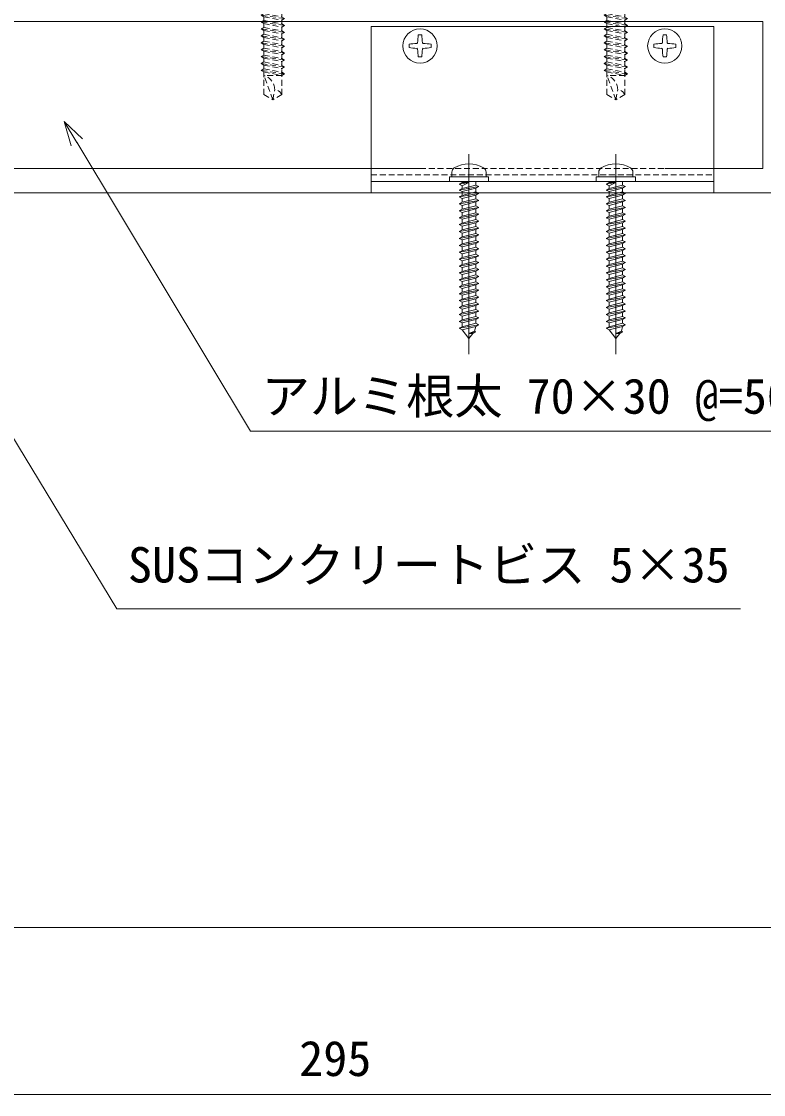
# Model space of a CAD drawing. Units: millimetres on the paper. Extents: x -401 to 401, y -279 to 279.
# Drawn here: x 217.4 to 267.9, y -215 to -142 of the extents above; entities that cross this region are included whole.
import ezdxf
from ezdxf.enums import TextEntityAlignment as Align

# ---------------------------------------------------------------- set-up
doc = ezdxf.new("R2010")
doc.units = ezdxf.units.MM
doc.linetypes.add('DASHED1', pattern=[1.8, 1.2, -0.6])
for name, color, linetype, lineweight in [('0-2_A-D09-金物_鋼材', 1, 'Continuous', 9), ('0-3_0-A12-寸法_目地', 5, 'Continuous', 9), ('0-4_0', 7, 'Continuous', 9), ('0-5_0-A08-芯_他', 4, 'Continuous', 9), ('0-6_A-E01-仕上太線', 4, 'Continuous', 9), ('0-8_A-C05-見え掛り_細線', 1, 'Continuous', 9), ('0-B_A-B03-文字_書込_小', 7, 'Continuous', 9), ('0-F_ｱﾙﾐ', 4, 'DASHED1', 9)]:
    doc.layers.add(name, color=color, linetype=linetype, lineweight=lineweight)
doc.styles.add('ＭＳ ゴシック', font='')
doc.styles.get('ＭＳ ゴシック').set_extended_font_data('MS Gothic')

# ---------------------------------------------------------------- blocks, each defined once
blk = doc.blocks.new('_Open30')
at = {"layer": '0-4_0'}
blk.add_line((0, 0), (-1, 0), dxfattribs=at)
blk.add_lwpolyline([(-1, 0.2679), (0, 0), (-1, -0.2679)], dxfattribs=at)
blk = doc.blocks.new('A$C74522BEF')
at = {"layer": '0-4_0', "linetype": 'DASHED1'}
for p, q in [((-1.85, -3.3), (-5.652, 0)), ((5.652, 0), (-5.652, 0)), ((1.85, -3.3), (5.652, 0)), ((4.5, -1), (-4.5, -1)), ((1.85, -3.3), (-1.85, -3.3)), ((-1.846, -19.921), (-1.846, -3.3)), ((1.854, -3.3), (1.854, -20.626)), ((-1.844, -19.921), (-2.394, -20.239)), ((2.406, -20.944), (-2.394, -20.239)), ((-2.394, -20.239), (-1.844, -20.556)), ((-1.844, -21.333), (-2.394, -21.65)), ((-2.394, -21.65), (-1.844, -21.967)), ((2.406, -22.355), (-2.394, -21.65)), ((-1.844, -19.921), (1.856, -20.627)), ((-1.844, -20.556), (1.856, -21.262)), ((-1.844, -21.333), (-1.844, -20.556)), ((-1.844, -21.333), (1.856, -22.038)), ((2.406, -20.944), (1.856, -20.627)), ((2.406, -20.944), (1.856, -21.262)), ((1.856, -21.262), (1.856, -22.038)), ((2.406, -23.767), (-2.394, -23.061)), ((-1.844, -21.967), (1.856, -22.673)), ((-1.844, -22.743), (-1.844, -21.967)), ((-1.844, -22.743), (1.856, -23.449)), ((-1.844, -24.154), (-1.844, -23.378)), ((-1.844, -23.378), (1.856, -24.084)), ((2.406, -22.355), (1.856, -22.038)), ((2.406, -22.355), (1.856, -22.673)), ((1.856, -22.673), (1.856, -23.449)), ((2.406, -23.767), (1.856, -23.449)), ((2.406, -23.767), (1.856, -24.084)), ((1.856, -24.084), (1.856, -24.86)), ((-1.844, -24.154), (-2.393, -24.472)), ((-2.393, -24.472), (-1.843, -24.79)), ((2.407, -25.178), (-2.393, -24.472)), ((-1.843, -25.565), (-2.393, -25.883)), ((2.407, -26.589), (-2.393, -25.883)), ((-2.393, -25.883), (-1.843, -26.2)), ((-1.844, -24.154), (1.856, -24.86)), ((-1.843, -24.79), (1.856, -25.495)), ((-1.843, -25.565), (-1.843, -24.79)), ((-1.843, -25.565), (1.857, -26.271)), ((-1.843, -26.976), (-1.843, -26.2)), ((-1.843, -26.2), (1.857, -26.906)), ((2.407, -25.178), (1.856, -24.86)), ((2.407, -25.178), (1.856, -25.495)), ((1.856, -25.495), (1.856, -26.271)), ((2.407, -26.589), (1.857, -26.271)), ((-1.843, -26.976), (-2.393, -27.294)), ((2.407, -28), (-2.393, -27.294)), ((-2.393, -27.294), (-1.842, -27.611)), ((-1.842, -28.388), (-2.392, -28.705)), ((-1.843, -26.976), (1.857, -27.682)), ((-1.842, -28.388), (-1.842, -27.611)), ((-1.842, -27.611), (1.857, -28.317)), ((-1.842, -28.388), (1.858, -29.093)), ((2.407, -26.589), (1.857, -26.906)), ((1.857, -26.906), (1.857, -27.682)), ((2.407, -28), (1.857, -27.682)), ((2.407, -28), (1.857, -28.317)), ((1.857, -28.317), (1.857, -29.093)), ((2.407, -29.411), (-2.392, -28.705)), ((-2.392, -28.705), (-1.842, -29.023)), ((-1.842, -29.799), (-2.392, -30.116)), ((2.408, -30.821), (-2.392, -30.116)), ((-2.392, -30.116), (-1.842, -30.433)), ((-1.842, -29.023), (1.858, -29.728)), ((-1.842, -29.799), (-1.842, -29.023)), ((-1.842, -29.799), (1.858, -30.504)), ((-1.842, -31.21), (-1.842, -30.433)), ((-1.842, -30.433), (1.858, -31.139)), ((2.407, -29.411), (1.858, -29.093)), ((2.407, -29.411), (1.858, -29.728)), ((1.858, -29.728), (1.858, -30.504)), ((2.408, -30.821), (1.858, -30.504)), ((-1.842, -31.21), (-2.392, -31.527)), ((2.408, -32.233), (-2.392, -31.527)), ((-2.392, -31.527), (-1.842, -31.845)), ((-1.842, -32.621), (-2.392, -32.938)), ((-1.842, -31.21), (1.858, -31.915)), ((-1.842, -32.621), (-1.842, -31.845)), ((-1.842, -31.845), (1.858, -32.55)), ((-1.842, -32.621), (1.858, -33.326)), ((2.408, -30.821), (1.858, -31.139)), ((1.858, -31.139), (1.858, -31.915)), ((2.408, -32.233), (1.858, -31.915)), ((2.408, -32.233), (1.858, -32.55)), ((1.858, -32.55), (1.858, -33.326)), ((-2.392, -32.938), (-1.841, -33.256)), ((2.408, -33.644), (-2.392, -32.938)), ((-1.841, -34.032), (-2.391, -34.349)), ((2.409, -35.055), (-2.391, -34.349)), ((-2.391, -34.349), (-1.841, -34.667)), ((-1.841, -33.256), (1.858, -33.961)), ((-1.841, -34.032), (-1.841, -33.256)), ((-1.841, -34.032), (1.859, -34.737)), ((-1.841, -34.667), (1.859, -35.372)), ((-1.841, -35.443), (-1.841, -34.667)), ((2.408, -33.644), (1.858, -33.326)), ((2.408, -33.644), (1.858, -33.961)), ((1.858, -33.961), (1.858, -34.737)), ((2.409, -35.055), (1.859, -34.737)), ((-1.841, -35.443), (-2.391, -35.76)), ((2.409, -36.466), (-2.391, -35.76)), ((-2.391, -35.76), (-1.841, -36.078)), ((-1.841, -36.854), (-2.39, -37.172)), ((-2.39, -37.172), (-1.84, -37.489)), ((2.409, -37.877), (-2.39, -37.172)), ((-1.841, -35.443), (1.859, -36.148)), ((-1.841, -36.854), (-1.841, -36.078)), ((-1.841, -36.078), (1.859, -36.783)), ((-1.841, -36.854), (1.859, -37.559)), ((2.409, -35.055), (1.859, -35.372)), ((1.859, -35.372), (1.859, -36.148)), ((2.409, -36.466), (1.859, -36.148)), ((2.409, -36.466), (1.859, -36.783)), ((1.859, -36.783), (1.859, -37.559)), ((-1.84, -38.265), (-2.39, -38.582)), ((-2.39, -38.582), (-1.84, -38.9)), ((2.409, -39.288), (-2.39, -38.582)), ((-1.84, -37.489), (1.859, -38.194)), ((-1.84, -38.265), (-1.84, -37.489)), ((-1.84, -38.265), (1.86, -38.97)), ((-1.84, -38.9), (1.86, -39.606)), ((-1.84, -39.676), (-1.84, -38.9)), ((2.409, -37.877), (1.859, -37.559)), ((2.409, -37.877), (1.859, -38.194)), ((1.859, -38.194), (1.859, -38.97)), ((2.409, -39.288), (1.86, -38.97)), ((2.409, -39.288), (1.86, -39.606)), ((-1.84, -39.676), (-2.39, -39.993)), ((2.41, -40.699), (-2.39, -39.993)), ((-2.39, -39.993), (-1.84, -40.311)), ((-1.84, -39.676), (1.86, -40.382)), ((-1.84, -40.311), (1.86, -41.016)), ((-1.84, -41), (-1.84, -40.311)), ((-1.84, -44.938), (-1.84, -41)), ((1.86, -41), (-1.84, -41)), ((0, -46), (-1.84, -41)), ((1.86, -41), (1.86, -39.606)), ((2.41, -40.699), (1.86, -40.382)), ((2.41, -40.699), (1.86, -41.016)), ((1.86, -44.926), (1.86, -41)), ((-1.84, -44.938), (0, -46)), ((0, -46), (0.388, -43.888)), ((1.86, -44.926), (0, -46))]:
    blk.add_line(p, q, dxfattribs=at)
blk.add_lwpolyline([(-1.844, -22.743), (-2.394, -23.061), (-1.844, -23.378)], dxfattribs=at)
for centre, radius, start, end in [((-2.83, -44.067), 3.223, 3.19049, 72.11377), ((0, -46), 2.148, 30.0074, 79.57974)]:
    blk.add_arc(centre, radius, start, end, dxfattribs=at)
blk = doc.blocks.new('A$C7B33427C')
at = {"layer": '0-2_A-D09-金物_鋼材'}
for p, q in [((4, 1), (-4, 1)), ((-4, 0), (-4, 1)), ((4, 0), (-4, 0)), ((-3.501, 1), (-3.501, 1.93)), ((-3.501, 1), (3.5, 1)), ((-1.373, 0), (-1.373, -0.195)), ((1.372, 0), (1.372, -0.699)), ((3.5, 1), (3.5, 1.93)), ((4, 1), (4, 0)), ((-0.001, -0.16), (-2.001, -0.513)), ((-2.001, -0.513), (-1.373, -0.195)), ((-2.001, -0.513), (-1.373, -0.83)), ((-2.001, -1.724), (1.999, -1.018)), ((-2.001, -1.724), (-1.373, -1.406)), ((-2.001, -1.724), (-1.373, -2.041)), ((-1.373, -0.195), (-0.001, -0.16)), ((-1.373, -0.83), (-0.001, -0.16)), ((-1.373, -1.406), (1.372, -0.699)), ((-1.373, -0.83), (-1.373, -1.227)), ((-1.373, -1.227), (-1.373, -1.406)), ((-1.373, -2.041), (1.372, -1.335)), ((-1.373, -2.041), (-1.372, -2.816)), ((-1.372, -2.816), (1.372, -2.111)), ((1.372, -0.699), (1.999, -1.018)), ((1.372, -1.335), (1.999, -1.018)), ((1.372, -2.111), (1.372, -1.335)), ((1.372, -2.111), (1.999, -2.429)), ((-2.001, -3.135), (1.999, -2.429)), ((-2.001, -3.135), (-1.372, -2.816)), ((-2.001, -3.135), (-1.373, -3.452)), ((-2.001, -4.546), (1.999, -3.84)), ((-2.001, -4.546), (-1.373, -4.227)), ((-1.373, -3.452), (1.372, -2.747)), ((-1.373, -3.452), (-1.373, -4.227)), ((-1.373, -4.227), (1.372, -3.522)), ((-1.373, -4.863), (1.372, -4.158)), ((1.999, -2.429), (1.372, -2.747)), ((1.372, -3.522), (1.372, -2.747)), ((1.372, -3.522), (1.999, -3.84)), ((1.999, -3.84), (1.372, -4.158)), ((1.372, -4.933), (1.372, -4.158)), ((-2.001, -4.546), (-1.373, -4.863)), ((-2.001, -5.956), (1.999, -5.25)), ((-2.001, -5.956), (-1.373, -5.638)), ((-2.001, -5.956), (-1.373, -6.274)), ((-1.373, -4.863), (-1.373, -5.638)), ((-1.373, -5.638), (1.372, -4.933)), ((-1.373, -6.274), (1.372, -5.569)), ((-1.373, -6.274), (-1.373, -7.05)), ((-1.373, -7.05), (1.372, -6.344)), ((1.372, -4.933), (1.999, -5.25)), ((1.999, -5.25), (1.372, -5.569)), ((1.372, -5.569), (1.372, -6.344)), ((1.372, -6.344), (1.999, -6.663)), ((-2.001, -7.367), (1.999, -6.663)), ((-2.001, -7.367), (-1.373, -7.05)), ((-2.001, -7.367), (-1.373, -7.686)), ((-2.001, -8.778), (1.999, -8.074)), ((-2.001, -8.778), (-1.373, -8.461)), ((-1.373, -7.686), (1.372, -6.98)), ((-1.373, -7.686), (-1.373, -8.461)), ((-1.373, -8.461), (1.372, -7.755)), ((-1.373, -9.097), (1.372, -8.391)), ((1.999, -6.663), (1.372, -6.98)), ((1.372, -6.98), (1.372, -7.755)), ((1.372, -7.755), (1.999, -8.074)), ((1.999, -8.074), (1.372, -8.391)), ((1.372, -8.391), (1.372, -9.166)), ((-2.001, -8.778), (-1.373, -9.097)), ((-2.001, -10.189), (1.999, -9.485)), ((-2.001, -10.189), (-1.373, -9.872)), ((-2.001, -10.189), (-1.372, -10.508)), ((-2.001, -11.6), (1.999, -10.896)), ((-1.373, -9.097), (-1.373, -9.872)), ((-1.373, -9.872), (1.372, -9.166)), ((-1.372, -10.508), (-1.373, -11.283)), ((-1.373, -11.283), (1.372, -10.577)), ((-1.372, -10.508), (1.372, -9.802)), ((1.372, -9.166), (1.999, -9.485)), ((1.999, -9.485), (1.372, -9.802)), ((1.372, -9.802), (1.372, -10.577)), ((1.372, -10.577), (1.999, -10.896)), ((1.999, -10.896), (1.372, -11.213)), ((-2.001, -11.6), (-1.373, -11.283)), ((-2.001, -11.6), (-1.372, -11.919)), ((-2.001, -13.011), (1.999, -12.307)), ((-2.001, -13.011), (-1.372, -12.694)), ((-2.001, -13.011), (-1.373, -13.33)), ((-1.373, -13.33), (1.372, -12.625)), ((-1.372, -11.919), (1.372, -11.213)), ((-1.372, -11.919), (-1.372, -12.694)), ((-1.372, -12.694), (1.372, -11.989)), ((1.372, -11.213), (1.372, -11.989)), ((1.372, -11.989), (1.999, -12.307)), ((1.999, -12.307), (1.372, -12.625)), ((1.372, -12.625), (1.372, -13.4)), ((-2.001, -14.423), (1.999, -13.718)), ((-2.001, -14.423), (-1.373, -14.105)), ((-2.001, -14.423), (-1.373, -14.741)), ((-2.001, -15.834), (1.999, -15.129)), ((-1.373, -13.33), (-1.373, -14.105)), ((-1.373, -14.105), (1.372, -13.4)), ((-1.373, -14.741), (1.372, -14.036)), ((-1.373, -14.741), (-1.373, -15.516)), ((-1.373, -15.516), (1.372, -14.811)), ((1.372, -13.4), (1.999, -13.718)), ((1.999, -13.718), (1.372, -14.036)), ((1.372, -14.036), (1.372, -14.811)), ((1.372, -14.811), (1.999, -15.129)), ((1.999, -15.129), (1.372, -15.447)), ((-2.001, -15.834), (-1.373, -15.516)), ((-2.001, -15.834), (-1.373, -16.152)), ((-2.001, -17.245), (1.999, -16.541)), ((-2.001, -17.245), (-1.372, -16.928)), ((-2.001, -17.245), (-1.373, -17.563)), ((-1.373, -16.152), (1.372, -15.447)), ((-1.373, -16.152), (-1.372, -16.928)), ((-1.373, -17.563), (1.372, -16.858)), ((-1.372, -16.928), (1.372, -16.222)), ((1.372, -15.447), (1.372, -16.222)), ((1.372, -16.222), (1.999, -16.541)), ((1.999, -16.541), (1.372, -16.858)), ((1.372, -16.858), (1.372, -17.633)), ((-2.001, -18.656), (1.999, -17.952)), ((-2.001, -18.656), (-1.372, -18.339)), ((-2.001, -20.067), (1.999, -19.363)), ((-1.373, -17.563), (-1.372, -18.339)), ((-1.373, -20.386), (1.372, -19.68)), ((-1.372, -18.339), (1.372, -17.633)), ((-1.372, -18.975), (1.372, -18.269)), ((-1.372, -19.75), (1.372, -19.044)), ((1.372, -17.633), (1.999, -17.952)), ((1.999, -17.952), (1.372, -18.269)), ((1.372, -18.269), (1.372, -19.044)), ((1.372, -19.044), (1.999, -19.363)), ((1.999, -19.363), (1.372, -19.68)), ((1.372, -19.68), (1.372, -20.455)), ((-2.001, -20.067), (-1.372, -19.75)), ((-2.001, -20.067), (-1.373, -20.386)), ((-2.001, -21.478), (1.999, -20.774)), ((-2.001, -21.478), (-1.373, -21.161)), ((-2.001, -21.478), (-1.373, -21.797)), ((-1.373, -20.386), (-1.373, -21.161)), ((-1.373, -21.161), (1.372, -20.455)), ((-1.373, -21.797), (1.372, -21.091)), ((-1.373, -21.797), (-1.373, -22.572)), ((-1.373, -22.572), (1.372, -21.866)), ((1.372, -20.455), (1.999, -20.774)), ((1.999, -20.774), (1.372, -21.091)), ((1.372, -21.091), (1.372, -21.866)), ((1.372, -21.866), (1.999, -22.185)), ((-2.001, -22.889), (1.999, -22.185)), ((-2.001, -22.889), (-1.373, -22.572)), ((-2.001, -22.889), (-1.373, -23.208)), ((-2.001, -24.301), (1.999, -23.596)), ((-2.001, -24.301), (-1.372, -23.983)), ((-1.373, -23.208), (1.372, -22.502)), ((-1.373, -23.208), (-1.372, -23.983)), ((-1.373, -24.619), (1.372, -23.914)), ((-1.372, -23.983), (1.372, -23.278)), ((1.999, -22.185), (1.372, -22.502)), ((1.372, -22.502), (1.372, -23.278)), ((1.372, -23.278), (1.999, -23.596)), ((1.999, -23.596), (1.372, -23.914)), ((1.372, -23.914), (1.372, -24.689)), ((-2.001, -24.301), (-1.373, -24.619)), ((-2.001, -25.712), (1.999, -25.007)), ((-2.001, -25.712), (-1.372, -26.03)), ((-1.373, -24.619), (-1.372, -25.394)), ((-1.372, -26.03), (1.372, -25.325)), ((-1.372, -26.03), (-1.372, -26.805)), ((-1.372, -26.805), (1.372, -26.1)), ((1.372, -24.689), (1.999, -25.007)), ((1.999, -25.007), (1.372, -25.325)), ((1.372, -25.325), (1.372, -26.1)), ((1.372, -26.1), (1.999, -26.418)), ((-2.001, -27.123), (1.999, -26.418)), ((-2.001, -27.123), (-1.372, -26.805)), ((-2.001, -27.123), (-1.372, -27.441)), ((-2.001, -28.534), (1.999, -27.83)), ((-2.001, -28.534), (-1.373, -28.217)), ((-1.372, -27.441), (-1.373, -28.217)), ((-1.373, -28.217), (1.372, -27.511)), ((-1.372, -27.441), (1.372, -26.736)), ((-1.372, -28.853), (1.372, -28.147)), ((1.999, -26.418), (1.372, -26.736)), ((1.372, -26.736), (1.372, -27.511)), ((1.372, -27.511), (1.999, -27.83)), ((1.999, -27.83), (1.372, -28.147)), ((1.372, -28.147), (1.372, -28.922)), ((-2.001, -28.534), (-1.372, -28.853)), ((-2.001, -29.945), (1.999, -29.241)), ((-2.001, -29.945), (-1.373, -29.628)), ((-2.001, -29.945), (-1.372, -30.264)), ((-1.372, -28.853), (-1.373, -29.628)), ((-1.373, -29.628), (1.372, -28.922)), ((-1.372, -30.264), (1.372, -29.558)), ((-0.001, -32), (-1.372, -30.264)), ((1.43, -30.665), (-0.08, -31.035)), ((1.161, -30.529), (0, -31.003)), ((0.803, -30.983), (1.43, -30.665)), ((1.161, -30.529), (1.372, -29.558)), ((1.161, -30.529), (1.43, -30.665)), ((1.372, -28.922), (1.999, -29.241)), ((1.999, -29.241), (1.372, -29.558)), ((-0.001, -32), (0.803, -30.983)), ((0.803, -30.983), (0, -31.003))]:
    blk.add_line(p, q, dxfattribs=at)
for points in [[(-2.001, -18.656), (-1.372, -18.975), (-1.372, -19.75)], [(-2.001, -25.712), (-1.372, -25.394), (1.372, -24.689)]]:
    blk.add_lwpolyline(points, dxfattribs=at)
for centre, radius, start, end in [((-2.499, 1.93), 1, 119.99997, 179.99998), ((-0.001, -2.4), 6, 60, 119.99997), ((2.501, 1.93), 1, 0, 60)]:
    blk.add_arc(centre, radius, start, end, dxfattribs=at)
at = {"layer": '0-5_0-A08-芯_他'}
blk.add_line((-0.001, -35.22), (-0.001, 5.582), dxfattribs=at)
blk = doc.blocks.new('AC-1-b')
at = {"layer": '0-4_0'}
for p, q in [((-24.652, 32.25), (-25.348, 32.25)), ((24.652, 32.25), (25.348, 32.25)), ((-27.25, 30.348), (-27.25, 29.652)), ((-25.648, 30.487), (-25.488, 30.648)), ((-25.488, 29.352), (-25.648, 29.513)), ((-24.512, 30.648), (-24.352, 30.487)), ((-24.352, 29.513), (-24.512, 29.352)), ((-22.75, 30.348), (-22.75, 29.652)), ((22.75, 30.348), (22.75, 29.652)), ((24.512, 30.648), (24.352, 30.487)), ((24.352, 29.513), (24.512, 29.352)), ((25.648, 30.487), (25.488, 30.648)), ((25.488, 29.352), (25.648, 29.513)), ((27.25, 30.348), (27.25, 29.652)), ((-24.652, 27.75), (-25.348, 27.75)), ((24.652, 27.75), (25.348, 27.75)), ((-35, 2.3), (35, 2.3))]:
    blk.add_line(p, q, dxfattribs=at)
at = {"layer": '0-4_0', "color": 4, "linetype": 'DASHED1'}
blk.add_line((-35, 3.7), (35, 3.7), dxfattribs=at)
at = {"layer": '0-4_0'}
blk.add_lwpolyline([(-35, 0), (35, 0), (35, 34), (-35, 34)], close=True, dxfattribs=at)
for centre in [(-25, 30), (25, 30)]:
    blk.add_circle(centre, 3.5, dxfattribs=at)
for centre, start, end in [((-8.752, 30), 172.27975, 177.78308), ((-41.248, 30), 2.21692, 7.72025), ((41.248, 30), 172.27975, 177.78308), ((8.752, 30), 2.21692, 7.72025), ((-25, 13.752), 92.21692, 97.72025), ((-25, 46.248), 262.27975, 267.78308), ((-8.752, 30), 182.21692, 187.72025), ((-41.248, 30), 352.27975, 357.78308), ((-25, 13.752), 82.27975, 87.78308), ((-25, 46.248), 272.21692, 277.72025), ((25, 13.752), 92.21692, 97.72025), ((25, 46.248), 262.27975, 267.78308), ((41.248, 30), 182.21692, 187.72025), ((8.752, 30), 352.27975, 357.78308), ((25, 13.752), 82.27975, 87.78308), ((25, 46.248), 272.21692, 277.72025)]:
    blk.add_arc(centre, 16.748, start, end, dxfattribs=at)
blk = doc.blocks.new('222222')
at = {"layer": '0-6_A-E01-仕上太線'}
blk.add_line((60, -63), (355.096, -63), dxfattribs=at)
at = {"layer": '0-8_A-C05-見え掛り_細線'}
for p, q in [((25, -28), (295, -28)), ((295, -28), (295, -58)), ((120, -58), (225, -58)), ((275, -58), (295, -58))]:
    blk.add_line(p, q, dxfattribs=at)
at = {"layer": '0-F_ｱﾙﾐ'}
blk.add_line((225, -58), (275, -58), dxfattribs=at)
at = {"layer": '0-2_A-D09-金物_鋼材'}
for name, p in [('A$C74522BEF', (194.938, 2)), ('A$C74522BEF', (265, 2)), ('AC-1-b', (250, -62.996)), ('A$C7B33427C', (235, -60.696)), ('A$C7B33427C', (265, -60.696))]:
    blk.add_blockref(name, p, dxfattribs=at)

msp = doc.modelspace()

# ---------------------------------------------------------------- linework, layer by layer
at = {"layer": '0-3_0-A12-寸法_目地'}
for p, q in [((193.494, -203.644), (299.219, -203.644)), ((190.517, -215.005), (286.86, -215.005))]:
    msp.add_line(p, q, dxfattribs=at)
at = {"layer": '0-6_A-E01-仕上太線'}
msp.add_line((189.494, -153.644), (287.86, -153.644), dxfattribs=at)
at = {"layer": '0-B_A-B03-文字_書込_小'}
for points in [[(221.12, -150.202), (232.962, -169.859), (286.815, -169.859)], [(209.395, -158.141), (223.856, -181.955), (266.308, -181.955)]]:
    msp.add_lwpolyline(points, dxfattribs=at)

# ---------------------------------------------------------------- block references
at = {"layer": '0-4_0', "xscale": 0.3333333, "yscale": 0.3333333}
msp.add_blockref('222222', (169.494, -132.644), dxfattribs=at)
at = {"layer": '0-B_A-B03-文字_書込_小', "xscale": 1.666667, "yscale": 1.666667, "rotation": 121.06604}
msp.add_blockref('_Open30', (220.26, -148.775), dxfattribs=at)

# ---------------------------------------------------------------- texts
at = {"layer": '0-3_0-A12-寸法_目地', "style": 'ＭＳ ゴシック'}
msp.add_text('295', height=2.405, dxfattribs=at).set_placement((236.27, -214.468), align=Align.BOTTOM_LEFT)
at = {"layer": '0-B_A-B03-文字_書込_小', "style": 'ＭＳ ゴシック'}
for s, p in [('アルミ根太 70×30 @=500\u3000シルバー', (233.714, -169.395)), ('SUSコンクリートビス 5×35', (224.608, -180.876))]:
    msp.add_text(s, height=2.405, dxfattribs=at).set_placement(p, align=Align.BOTTOM_LEFT)

doc.saveas('drawing.dxf')
